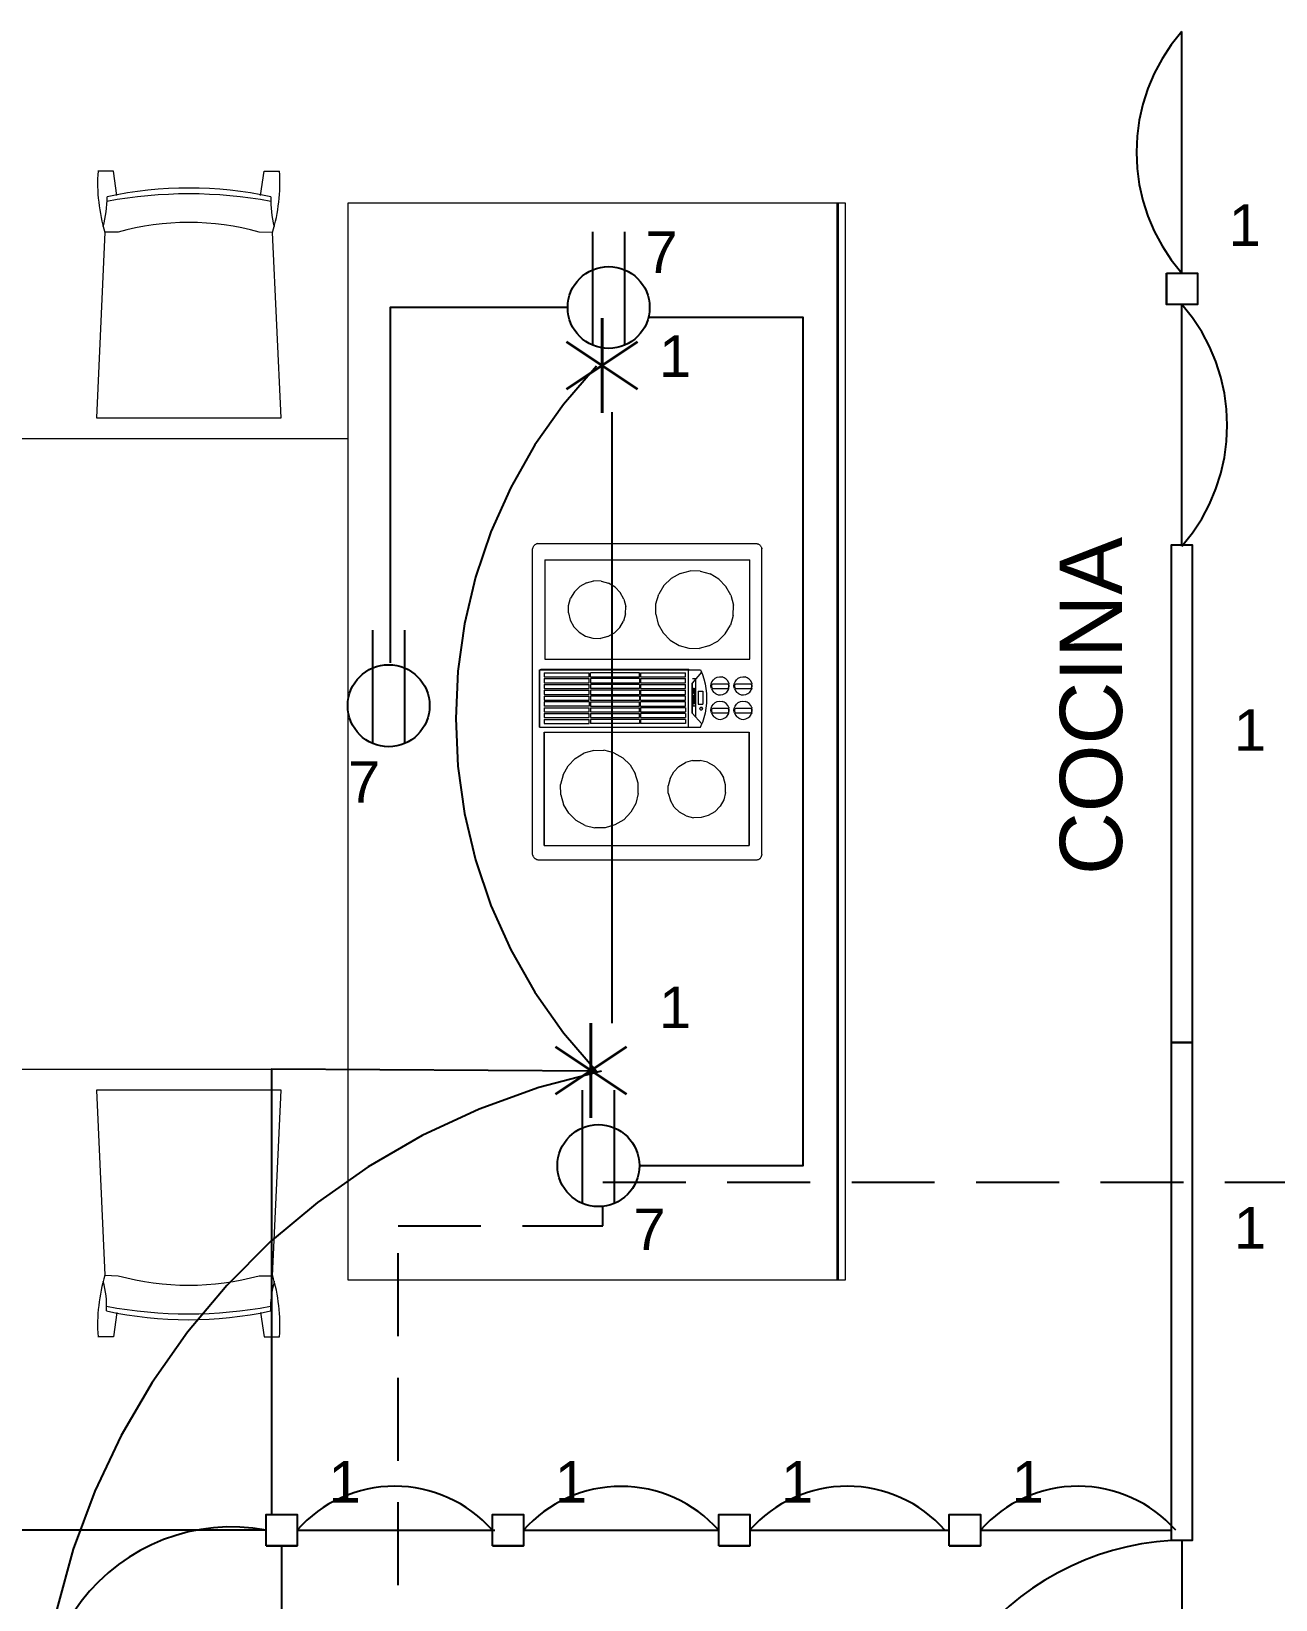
# Model space of a CAD drawing. Header units: inches. Extents: x 131 to 82119, y 71 to 16923.
# Drawn here: x 300.499 to 303.499, y 168.285 to 172.065 of the extents above; entities that cross this region are included whole.
import ezdxf
from ezdxf.enums import TextEntityAlignment as Align

# ---------------------------------------------------------------- set-up
doc = ezdxf.new("R2010")
doc.units = ezdxf.units.IN
doc.header["$MEASUREMENT"] = 0
doc.linetypes.add('HIDDEN', pattern=[9.525, 6.35, -3.175])
doc.linetypes.add('PISO', pattern=[0.3, 0.2, -0.1])
for name, color, linetype in [('Arquitectonico', 253, 'Continuous'), ('LAMPARAS', 20, 'Continuous'), ('Retorno', 5, 'HIDDEN')]:
    doc.layers.add(name, color=color, linetype=linetype)
for name, color, linetype, lineweight in [('DUCTO-PARED O TECHO', 7, 'Continuous', 25), ('DUCTO-PISO', 7, 'PISO', 25), ('G-XREF-____-OTLN', 8, 'Continuous', 18), ('I-FURN-____-OTLN', 30, 'Continuous', 18), ('Q-CASE-____-MCUT', 31, 'Continuous', 35), ('Q-CASE-____-OTLN', 31, 'Continuous', 18), ('SIMBOLOGIA', 150, 'Continuous', 25)]:
    doc.layers.add(name, color=color, linetype=linetype, lineweight=lineweight)
doc.styles.add('Arial_1', font='arial.ttf', dxfattribs={"height": 0.15})
doc.styles.add('ROMANS', font='romans.shx', dxfattribs={"width": 0.625})
doc.styles.get("Standard").update_dxf_attribs({"font": 'arial.ttf'})

# ---------------------------------------------------------------- blocks, each defined once
blk = doc.blocks.new('Encimera sola - Profundidad 1_20-1478788-ARQ-P1')
at = {"layer": 'Q-CASE-____-MCUT'}
blk.add_line((-1.2005, -0.0191), (1.3944, -0.0191), dxfattribs=at)
at = {"layer": 'Q-CASE-____-OTLN'}
for p, q in [((1.3944, 0), (-1.2005, 0)), ((-1.2005, 0), (-1.2005, -1.2)), ((1.3944, -1.2), (1.3944, 0)), ((-1.2005, -1.2), (1.3944, -1.2))]:
    blk.add_line(p, q, dxfattribs=at)
blk = doc.blocks.new('Jenn_Air_-_30quot_Electric_Downdraft_Cooktop_14189 - 30in Designer Line Modular Electric Downdraft Cooktop_dwg-809690-ARQ-P1')
at = {"layer": 'G-XREF-____-OTLN'}
for p, q in [((-0.2086, -2.2294), (-0.2091, -2.2309)), ((-0.2086, -2.2294), (-0.208, -2.2279)), ((-0.2086, -2.2294), (-0.208, -2.2279)), ((-0.208, -2.2279), (-0.2072, -2.2264)), ((-0.208, -2.2279), (-0.2072, -2.2264)), ((-0.2072, -2.2264), (-0.2063, -2.2251)), ((-0.2063, -2.2251), (-0.2072, -2.2264)), ((-0.2052, -2.2239), (-0.2063, -2.2251)), ((-0.2052, -2.2239), (-0.2063, -2.2251)), ((-0.204, -2.2228), (-0.2052, -2.2239)), ((-0.204, -2.2228), (-0.2052, -2.2239)), ((-0.2027, -2.2219), (-0.204, -2.2228)), ((-0.2027, -2.2219), (-0.2013, -2.2211)), ((-0.2013, -2.2211), (-0.1998, -2.2205)), ((-0.1982, -2.2201), (-0.1998, -2.2205)), ((-0.1982, -2.2201), (-0.1966, -2.2198)), ((-0.1966, -2.2198), (0.54, -2.2198)), ((0.54, -2.2198), (0.5416, -2.2201)), ((0.5431, -2.2205), (0.5416, -2.2201)), ((0.5446, -2.2211), (0.5431, -2.2205)), ((0.5446, -2.2211), (0.546, -2.2219)), ((0.546, -2.2219), (0.5474, -2.2228)), ((0.5474, -2.2228), (0.5486, -2.2239)), ((0.5486, -2.2239), (0.5474, -2.2228)), ((0.5486, -2.2239), (0.5496, -2.2251)), ((0.5486, -2.2239), (0.5496, -2.2251)), ((0.5506, -2.2264), (0.5496, -2.2251)), ((0.5506, -2.2264), (0.5496, -2.2251)), ((0.5514, -2.2279), (0.5506, -2.2264)), ((0.5514, -2.2279), (0.5506, -2.2264)), ((0.552, -2.2294), (0.5514, -2.2279)), ((0.5514, -2.2279), (0.552, -2.2294)), ((0.5524, -2.2309), (0.552, -2.2294)), ((-0.2091, -2.2309), (-0.2093, -2.2325)), ((-0.2093, -2.2325), (-0.2093, -2.7612)), ((-0.1751, -2.2476), (0.0979, -2.2476)), ((-0.1751, -2.2476), (-0.1751, -2.7417)), ((0.0979, -2.2476), (0.0979, -2.7417)), ((0.1105, -2.2365), (0.1105, -2.2359)), ((0.1105, -2.2359), (0.2485, -2.2359)), ((0.1105, -2.2359), (0.1105, -2.5958)), ((0.2485, -2.2365), (0.1105, -2.2365)), ((0.119, -2.2475), (0.119, -2.3559)), ((0.129, -2.2475), (0.119, -2.2475)), ((0.129, -2.2475), (0.129, -2.3559)), ((0.143, -2.2475), (0.1331, -2.2475)), ((0.1331, -2.2475), (0.1331, -2.3559)), ((0.143, -2.2475), (0.143, -2.3559)), ((0.157, -2.2475), (0.1471, -2.2475)), ((0.1471, -2.2475), (0.1471, -2.3559)), ((0.157, -2.2475), (0.157, -2.3559)), ((0.1711, -2.2475), (0.1611, -2.2475)), ((0.1611, -2.3559), (0.1611, -2.2475)), ((0.1711, -2.3559), (0.1711, -2.2475)), ((0.1851, -2.2475), (0.1752, -2.2475)), ((0.1752, -2.2475), (0.1752, -2.3559)), ((0.1851, -2.2475), (0.1851, -2.3559)), ((0.1991, -2.2475), (0.1892, -2.2475)), ((0.1892, -2.2475), (0.1892, -2.3559)), ((0.1991, -2.2475), (0.1991, -2.3559)), ((0.2131, -2.2475), (0.2032, -2.2475)), ((0.2032, -2.2475), (0.2032, -2.3559)), ((0.2131, -2.2475), (0.2131, -2.3559)), ((0.2272, -2.2475), (0.2172, -2.2475)), ((0.2172, -2.2475), (0.2172, -2.3559)), ((0.2272, -2.2475), (0.2272, -2.3559)), ((0.2412, -2.2475), (0.2313, -2.2475)), ((0.2313, -2.2475), (0.2313, -2.3559)), ((0.2412, -2.2475), (0.2412, -2.3559)), ((0.2485, -2.2365), (0.2485, -2.2359)), ((0.2485, -2.2359), (0.2485, -2.5958)), ((0.2485, -2.2393), (0.2498, -2.2393)), ((0.2498, -2.2393), (0.2498, -2.5962)), ((0.5138, -2.2492), (0.2737, -2.2492)), ((0.2737, -2.2492), (0.2737, -2.7433)), ((0.5138, -2.2492), (0.2737, -2.2492)), ((0.2737, -2.2492), (0.2737, -2.7433)), ((0.5138, -2.2492), (0.5138, -2.7433)), ((0.5138, -2.2492), (0.5138, -2.7433)), ((0.5527, -2.2325), (0.5524, -2.2309)), ((0.5527, -2.2325), (0.5527, -2.7596)), ((0.3388, -2.3319), (0.3295, -2.3475)), ((0.3519, -2.3193), (0.3388, -2.3319)), ((0.3678, -2.3104), (0.3519, -2.3193)), ((0.3854, -2.306), (0.3678, -2.3104)), ((0.3854, -2.306), (0.4036, -2.3063)), ((0.4036, -2.3063), (0.421, -2.3113)), ((0.4366, -2.3206), (0.421, -2.3113)), ((0.4366, -2.3206), (0.4493, -2.3337)), ((0.4581, -2.3495), (0.4493, -2.3337)), ((0.119, -2.3559), (0.129, -2.3559)), ((0.119, -2.4771), (0.119, -2.3589)), ((0.129, -2.3589), (0.119, -2.3589)), ((0.129, -2.4771), (0.129, -2.3589)), ((0.1331, -2.3559), (0.143, -2.3559)), ((0.143, -2.3589), (0.1331, -2.3589)), ((0.1331, -2.3589), (0.1331, -2.4771)), ((0.143, -2.3589), (0.143, -2.4771)), ((0.1471, -2.3559), (0.157, -2.3559)), ((0.157, -2.3589), (0.1471, -2.3589)), ((0.1471, -2.3589), (0.1471, -2.4771)), ((0.157, -2.3589), (0.157, -2.4771)), ((0.1711, -2.3559), (0.1611, -2.3559)), ((0.1711, -2.3589), (0.1611, -2.3589)), ((0.1611, -2.3589), (0.1611, -2.4771)), ((0.1711, -2.3589), (0.1711, -2.4771)), ((0.1752, -2.3559), (0.1851, -2.3559)), ((0.1851, -2.3589), (0.1752, -2.3589)), ((0.1752, -2.3589), (0.1752, -2.4771)), ((0.1851, -2.4771), (0.1851, -2.3589)), ((0.1892, -2.3559), (0.1991, -2.3559)), ((0.1991, -2.3589), (0.1892, -2.3589)), ((0.1892, -2.3589), (0.1892, -2.4771)), ((0.1991, -2.4771), (0.1991, -2.3589)), ((0.2032, -2.3559), (0.2131, -2.3559)), ((0.2032, -2.4771), (0.2032, -2.3589)), ((0.2131, -2.3589), (0.2032, -2.3589)), ((0.2131, -2.4771), (0.2131, -2.3589)), ((0.2172, -2.3559), (0.2272, -2.3559)), ((0.2272, -2.3589), (0.2172, -2.3589)), ((0.2172, -2.3589), (0.2172, -2.4771)), ((0.2272, -2.4771), (0.2272, -2.3589)), ((0.2313, -2.3559), (0.2412, -2.3559)), ((0.2313, -2.3589), (0.2313, -2.4771)), ((0.2313, -2.3589), (0.2412, -2.3589)), ((0.2412, -2.4771), (0.2412, -2.3589)), ((0.3245, -2.365), (0.3242, -2.3832)), ((0.3295, -2.3475), (0.3245, -2.365)), ((0.4581, -2.3495), (0.4625, -2.3672)), ((0.4622, -2.3853), (0.4625, -2.3672)), ((0.3287, -2.4008), (0.3242, -2.3832)), ((0.3287, -2.4008), (0.3375, -2.4167)), ((0.3501, -2.4297), (0.3375, -2.4167)), ((0.4349, -2.431), (0.4479, -2.4184)), ((0.4479, -2.4184), (0.4573, -2.4028)), ((0.4622, -2.3853), (0.4573, -2.4028)), ((0.3501, -2.4297), (0.3657, -2.439)), ((0.3832, -2.444), (0.3657, -2.439)), ((0.3832, -2.444), (0.4014, -2.4443)), ((0.419, -2.4399), (0.4014, -2.4443)), ((0.419, -2.4399), (0.4349, -2.431)), ((0.129, -2.4771), (0.119, -2.4771)), ((0.119, -2.5881), (0.119, -2.48)), ((0.129, -2.48), (0.119, -2.48)), ((0.129, -2.5881), (0.129, -2.48)), ((0.1331, -2.4771), (0.143, -2.4771)), ((0.143, -2.48), (0.1331, -2.48)), ((0.1331, -2.48), (0.1331, -2.5881)), ((0.143, -2.5881), (0.143, -2.48)), ((0.1471, -2.4771), (0.157, -2.4771)), ((0.157, -2.48), (0.1471, -2.48)), ((0.1471, -2.48), (0.1471, -2.5881)), ((0.157, -2.5881), (0.157, -2.48)), ((0.1611, -2.4771), (0.1711, -2.4771)), ((0.1611, -2.48), (0.1611, -2.5881)), ((0.1611, -2.48), (0.1711, -2.48)), ((0.1711, -2.5881), (0.1711, -2.48)), ((0.1851, -2.4771), (0.1752, -2.4771)), ((0.1752, -2.48), (0.1752, -2.5881)), ((0.1752, -2.48), (0.1851, -2.48)), ((0.1851, -2.5881), (0.1851, -2.48)), ((0.1991, -2.4771), (0.1892, -2.4771)), ((0.1991, -2.48), (0.1892, -2.48)), ((0.1892, -2.48), (0.1892, -2.5881)), ((0.1991, -2.48), (0.1991, -2.5881)), ((0.2131, -2.4771), (0.2032, -2.4771)), ((0.2131, -2.48), (0.2032, -2.48)), ((0.2032, -2.48), (0.2032, -2.5881)), ((0.2131, -2.48), (0.2131, -2.5881)), ((0.2272, -2.4771), (0.2172, -2.4771)), ((0.2272, -2.48), (0.2172, -2.48)), ((0.2172, -2.48), (0.2172, -2.5881)), ((0.2272, -2.48), (0.2272, -2.5881)), ((0.2313, -2.4771), (0.2412, -2.4771)), ((0.2412, -2.48), (0.2313, -2.48)), ((0.2313, -2.48), (0.2313, -2.5881)), ((0.2412, -2.48), (0.2412, -2.5881)), ((0.3588, -2.5226), (0.3373, -2.5346)), ((0.3826, -2.5166), (0.3588, -2.5226)), ((0.3826, -2.5166), (0.4071, -2.517)), ((0.4071, -2.517), (0.4308, -2.5238)), ((0.4518, -2.5364), (0.4308, -2.5238)), ((0.3196, -2.5516), (0.307, -2.5727)), ((0.3373, -2.5346), (0.3196, -2.5516)), ((0.4518, -2.5364), (0.4689, -2.554)), ((0.4809, -2.5755), (0.4689, -2.554)), ((0.1105, -2.5954), (0.1105, -2.5958)), ((0.1105, -2.5958), (0.1105, -2.6248)), ((0.1105, -2.5958), (0.2485, -2.5958)), ((0.118, -2.6278), (0.1442, -2.6046)), ((0.129, -2.5881), (0.119, -2.5881)), ((0.143, -2.5881), (0.1331, -2.5881)), ((0.1341, -2.6054), (0.1344, -2.6054)), ((0.1432, -2.6054), (0.2169, -2.6054)), ((0.1442, -2.6046), (0.2159, -2.6046)), ((0.157, -2.5881), (0.1471, -2.5881)), ((0.1611, -2.5881), (0.1711, -2.5881)), ((0.1615, -2.6062), (0.1678, -2.6062)), ((0.1615, -2.6064), (0.1615, -2.6062)), ((0.1615, -2.6064), (0.1615, -2.6118)), ((0.1615, -2.6064), (0.1678, -2.6064)), ((0.1678, -2.6064), (0.1678, -2.6062)), ((0.1678, -2.6064), (0.1678, -2.6118)), ((0.1684, -2.6062), (0.1684, -2.6061)), ((0.1684, -2.6062), (0.1684, -2.6113)), ((0.1684, -2.6062), (0.1694, -2.6062)), ((0.1694, -2.6062), (0.1694, -2.6061)), ((0.1694, -2.6113), (0.1694, -2.6062)), ((0.1701, -2.6062), (0.1701, -2.6061)), ((0.1701, -2.6062), (0.1701, -2.6117)), ((0.1701, -2.6062), (0.1739, -2.6062)), ((0.1711, -2.6069), (0.1711, -2.6068)), ((0.1711, -2.6069), (0.1711, -2.6093)), ((0.1711, -2.6069), (0.1739, -2.6069)), ((0.1711, -2.6086), (0.1711, -2.6069)), ((0.1739, -2.6062), (0.1739, -2.6061)), ((0.1739, -2.6062), (0.1739, -2.6069)), ((0.1739, -2.6069), (0.1739, -2.6068)), ((0.1746, -2.6062), (0.1746, -2.6061)), ((0.1746, -2.6062), (0.1746, -2.6117)), ((0.1757, -2.6062), (0.1746, -2.6062)), ((0.1752, -2.5881), (0.1851, -2.5881)), ((0.1756, -2.6075), (0.1756, -2.6073)), ((0.1756, -2.6075), (0.1792, -2.6117)), ((0.1756, -2.6075), (0.1756, -2.6117)), ((0.1792, -2.6102), (0.1757, -2.6061)), ((0.1757, -2.6062), (0.1757, -2.6061)), ((0.1757, -2.6062), (0.1792, -2.6104)), ((0.1792, -2.6062), (0.1792, -2.6061)), ((0.1792, -2.6104), (0.1792, -2.6062)), ((0.1802, -2.6062), (0.1792, -2.6062)), ((0.1802, -2.6062), (0.1802, -2.6061)), ((0.1802, -2.6062), (0.1802, -2.6117)), ((0.1809, -2.6062), (0.1809, -2.6061)), ((0.1809, -2.6062), (0.1809, -2.6117)), ((0.182, -2.6062), (0.1809, -2.6062)), ((0.1819, -2.6075), (0.1819, -2.6073)), ((0.1819, -2.6075), (0.1854, -2.6117)), ((0.1819, -2.6075), (0.1819, -2.6117)), ((0.182, -2.6061), (0.1855, -2.6102)), ((0.182, -2.6062), (0.182, -2.6061)), ((0.182, -2.6062), (0.1855, -2.6104)), ((0.1855, -2.6062), (0.1855, -2.6061)), ((0.1855, -2.6104), (0.1855, -2.6062)), ((0.1865, -2.6062), (0.1855, -2.6062)), ((0.1865, -2.6062), (0.1865, -2.6061)), ((0.1865, -2.6062), (0.1865, -2.6117)), ((0.1892, -2.5881), (0.1991, -2.5881)), ((0.1928, -2.6061), (0.1901, -2.6115)), ((0.1928, -2.6062), (0.1901, -2.6117)), ((0.1923, -2.6094), (0.1933, -2.6073)), ((0.1928, -2.6062), (0.1928, -2.6061)), ((0.1928, -2.6062), (0.1937, -2.6062)), ((0.1933, -2.6073), (0.1933, -2.6071)), ((0.1933, -2.6073), (0.1942, -2.6094)), ((0.1964, -2.6115), (0.1937, -2.6061)), ((0.1937, -2.6062), (0.1937, -2.6061)), ((0.1937, -2.6062), (0.1964, -2.6117)), ((0.1968, -2.6062), (0.1968, -2.6061)), ((0.1968, -2.6062), (0.1968, -2.6117)), ((0.1978, -2.6062), (0.1968, -2.6062)), ((0.1978, -2.6062), (0.1978, -2.6061)), ((0.1978, -2.6117), (0.1978, -2.6062)), ((0.1986, -2.6062), (0.1986, -2.6061)), ((0.1986, -2.6062), (0.1986, -2.6117)), ((0.2005, -2.6062), (0.1986, -2.6062)), ((0.1996, -2.6069), (0.1996, -2.6068)), ((0.2007, -2.6069), (0.1996, -2.6069)), ((0.1996, -2.6069), (0.1996, -2.609)), ((0.2005, -2.6062), (0.2005, -2.6061)), ((0.2009, -2.6062), (0.2005, -2.6062)), ((0.2007, -2.6069), (0.2007, -2.6068)), ((0.2007, -2.6069), (0.2013, -2.607)), ((0.2009, -2.6062), (0.2013, -2.6063)), ((0.2017, -2.6063), (0.2013, -2.6063)), ((0.2013, -2.607), (0.2013, -2.6068)), ((0.2013, -2.607), (0.2016, -2.6071)), ((0.2016, -2.6071), (0.2019, -2.6073)), ((0.2017, -2.6063), (0.202, -2.6064)), ((0.2019, -2.6073), (0.2021, -2.6075)), ((0.2023, -2.6065), (0.202, -2.6064)), ((0.2021, -2.6075), (0.2022, -2.6078)), ((0.2022, -2.6081), (0.2021, -2.6084)), ((0.2022, -2.6078), (0.2022, -2.6081)), ((0.2023, -2.6065), (0.2026, -2.6067)), ((0.2026, -2.6067), (0.2029, -2.6069)), ((0.2029, -2.6069), (0.203, -2.6071)), ((0.203, -2.6071), (0.2031, -2.6073)), ((0.2031, -2.6073), (0.2032, -2.6074)), ((0.2032, -2.5881), (0.2131, -2.5881)), ((0.2032, -2.6074), (0.2033, -2.6077)), ((0.2033, -2.608), (0.2033, -2.6077)), ((0.2033, -2.608), (0.2033, -2.6082)), ((0.2426, -2.6272), (0.2159, -2.6046)), ((0.2172, -2.5881), (0.2272, -2.5881)), ((0.2274, -2.6054), (0.2271, -2.6054)), ((0.2274, -2.6054), (0.2274, -2.6134)), ((0.2313, -2.5881), (0.2412, -2.5881)), ((0.2484, -2.5962), (0.2498, -2.5962)), ((0.2485, -2.5958), (0.2485, -2.5954)), ((0.2485, -2.5958), (0.2485, -2.6248)), ((0.3003, -2.5963), (0.2999, -2.6209)), ((0.307, -2.5727), (0.3003, -2.5963)), ((0.4809, -2.5755), (0.4869, -2.5993)), ((0.4865, -2.6239), (0.4869, -2.5993)), ((0.1105, -2.6248), (0.118, -2.6278)), ((0.1215, -2.6292), (0.118, -2.6278)), ((0.1328, -2.6328), (0.1215, -2.6292)), ((0.1443, -2.6356), (0.1328, -2.6328)), ((0.1344, -2.6134), (0.152, -2.6134)), ((0.1559, -2.6376), (0.1443, -2.6356)), ((0.1518, -2.6248), (0.1516, -2.6256)), ((0.1516, -2.6256), (0.1516, -2.6265)), ((0.1516, -2.6265), (0.1518, -2.6273)), ((0.1522, -2.6241), (0.1518, -2.6248)), ((0.1518, -2.6273), (0.1522, -2.628)), ((0.152, -2.6134), (0.2263, -2.6134)), ((0.1522, -2.6241), (0.1528, -2.6236)), ((0.1527, -2.6286), (0.1522, -2.628)), ((0.1527, -2.6286), (0.1535, -2.629)), ((0.1536, -2.6232), (0.1528, -2.6236)), ((0.1535, -2.629), (0.1542, -2.6293)), ((0.1544, -2.623), (0.1536, -2.6232)), ((0.1551, -2.6293), (0.1542, -2.6293)), ((0.1544, -2.623), (0.1552, -2.623)), ((0.1551, -2.6293), (0.1559, -2.6291)), ((0.156, -2.6232), (0.1552, -2.623)), ((0.1559, -2.6291), (0.1566, -2.6287)), ((0.1677, -2.6388), (0.1559, -2.6376)), ((0.1567, -2.6236), (0.156, -2.6232)), ((0.1572, -2.6281), (0.1566, -2.6287)), ((0.1567, -2.6236), (0.1573, -2.6242)), ((0.1572, -2.6281), (0.1576, -2.6274)), ((0.1577, -2.625), (0.1573, -2.6242)), ((0.1576, -2.6274), (0.1579, -2.6266)), ((0.1579, -2.6258), (0.1577, -2.625)), ((0.1579, -2.6258), (0.1579, -2.6266)), ((0.1678, -2.6118), (0.1615, -2.6118)), ((0.1972, -2.6192), (0.1654, -2.6192)), ((0.1654, -2.6192), (0.1654, -2.6303)), ((0.1972, -2.6303), (0.1654, -2.6303)), ((0.1675, -2.6122), (0.1675, -2.612)), ((0.1675, -2.612), (0.1677, -2.612)), ((0.1675, -2.612), (0.1675, -2.6127)), ((0.1675, -2.6122), (0.1677, -2.6122)), ((0.1675, -2.6122), (0.1675, -2.6129)), ((0.1675, -2.6129), (0.1675, -2.6127)), ((0.1675, -2.6127), (0.1679, -2.6127)), ((0.1675, -2.6129), (0.1679, -2.6129)), ((0.1677, -2.612), (0.1679, -2.612)), ((0.1679, -2.6121), (0.1677, -2.6122)), ((0.1795, -2.6392), (0.1677, -2.6388)), ((0.1679, -2.612), (0.1681, -2.6119)), ((0.1681, -2.612), (0.1679, -2.6121)), ((0.1679, -2.6127), (0.1682, -2.6127)), ((0.1682, -2.6128), (0.1679, -2.6129)), ((0.1681, -2.6119), (0.1682, -2.6117)), ((0.1682, -2.6118), (0.1681, -2.612)), ((0.1682, -2.6117), (0.1684, -2.6114)), ((0.1682, -2.6118), (0.1684, -2.6115)), ((0.1682, -2.6127), (0.1684, -2.6126)), ((0.1682, -2.6128), (0.1684, -2.6127)), ((0.1684, -2.6113), (0.1684, -2.6115)), ((0.1684, -2.6126), (0.1687, -2.6124)), ((0.1687, -2.6126), (0.1684, -2.6127)), ((0.1687, -2.6124), (0.1689, -2.6123)), ((0.1689, -2.6124), (0.1687, -2.6126)), ((0.1689, -2.6123), (0.1692, -2.6119)), ((0.1692, -2.6121), (0.1689, -2.6124)), ((0.1692, -2.6119), (0.1693, -2.6117)), ((0.1692, -2.6121), (0.1693, -2.6119)), ((0.1694, -2.6115), (0.1693, -2.6117)), ((0.1693, -2.6119), (0.1694, -2.6117)), ((0.1694, -2.6113), (0.1694, -2.6115)), ((0.1694, -2.6113), (0.1694, -2.6115)), ((0.1694, -2.6115), (0.1694, -2.6117)), ((0.1701, -2.6117), (0.1739, -2.6117)), ((0.1703, -2.6115), (0.1739, -2.6115)), ((0.1711, -2.6086), (0.1711, -2.6084)), ((0.1711, -2.6086), (0.1711, -2.6093)), ((0.1711, -2.6086), (0.1739, -2.6086)), ((0.1711, -2.6093), (0.1711, -2.6091)), ((0.1711, -2.6093), (0.1739, -2.6093)), ((0.1711, -2.6093), (0.1711, -2.611)), ((0.1711, -2.611), (0.1739, -2.611)), ((0.1739, -2.6086), (0.1739, -2.6084)), ((0.1739, -2.6086), (0.1739, -2.6093)), ((0.1739, -2.6093), (0.1739, -2.6091)), ((0.1739, -2.611), (0.1739, -2.6108)), ((0.1739, -2.6117), (0.1739, -2.611)), ((0.1739, -2.6117), (0.1739, -2.6115)), ((0.1746, -2.6117), (0.1756, -2.6117)), ((0.1792, -2.6104), (0.1792, -2.6102)), ((0.1792, -2.6115), (0.1802, -2.6115)), ((0.1792, -2.6117), (0.1802, -2.6117)), ((0.1913, -2.6388), (0.1795, -2.6392)), ((0.1809, -2.6117), (0.1819, -2.6117)), ((0.1854, -2.6115), (0.1865, -2.6115)), ((0.1854, -2.6117), (0.1865, -2.6117)), ((0.1855, -2.6104), (0.1855, -2.6102)), ((0.1873, -2.6092), (0.1873, -2.609)), ((0.1873, -2.6092), (0.1873, -2.6099)), ((0.19, -2.6092), (0.1873, -2.6092)), ((0.1873, -2.6099), (0.1873, -2.6098)), ((0.1894, -2.6099), (0.1873, -2.6099)), ((0.1894, -2.6099), (0.19, -2.6092)), ((0.1894, -2.6099), (0.1894, -2.6098)), ((0.19, -2.6092), (0.19, -2.609)), ((0.1901, -2.6117), (0.1901, -2.6115)), ((0.1901, -2.6115), (0.1912, -2.6115)), ((0.1901, -2.6117), (0.1912, -2.6117)), ((0.192, -2.6101), (0.1912, -2.6117)), ((0.1912, -2.6117), (0.1912, -2.6115)), ((0.2031, -2.6376), (0.1913, -2.6388)), ((0.1945, -2.6101), (0.192, -2.6101)), ((0.1923, -2.6094), (0.1942, -2.6094)), ((0.1945, -2.6101), (0.1953, -2.6117)), ((0.1953, -2.6117), (0.1953, -2.6115)), ((0.1953, -2.6115), (0.1964, -2.6115)), ((0.1964, -2.6117), (0.1953, -2.6117)), ((0.1964, -2.6117), (0.1964, -2.6115)), ((0.1978, -2.6117), (0.1968, -2.6117)), ((0.1972, -2.6192), (0.1972, -2.6303)), ((0.1986, -2.6115), (0.1996, -2.6115)), ((0.1986, -2.6117), (0.1996, -2.6117)), ((0.1996, -2.609), (0.2005, -2.6091)), ((0.2001, -2.6096), (0.1996, -2.6096)), ((0.1996, -2.6117), (0.1996, -2.6096)), ((0.1996, -2.6096), (0.1996, -2.6101)), ((0.1996, -2.6106), (0.1996, -2.6101)), ((0.1996, -2.6106), (0.1996, -2.6111)), ((0.1996, -2.6115), (0.1996, -2.6111)), ((0.1996, -2.6117), (0.1996, -2.6115)), ((0.2001, -2.6096), (0.2001, -2.6095)), ((0.2001, -2.6096), (0.202, -2.6117)), ((0.2005, -2.6091), (0.2005, -2.6089)), ((0.2005, -2.6091), (0.2008, -2.609)), ((0.2008, -2.609), (0.2012, -2.609)), ((0.2016, -2.6089), (0.2012, -2.609)), ((0.2013, -2.6096), (0.2013, -2.6095)), ((0.2032, -2.6115), (0.2013, -2.6095)), ((0.2013, -2.6096), (0.2015, -2.6096)), ((0.2013, -2.6096), (0.2032, -2.6117)), ((0.2015, -2.6096), (0.2019, -2.6095)), ((0.2016, -2.6089), (0.2018, -2.6088)), ((0.2018, -2.6088), (0.202, -2.6086)), ((0.2019, -2.6095), (0.2023, -2.6094)), ((0.2021, -2.6084), (0.202, -2.6086)), ((0.202, -2.6117), (0.202, -2.6115)), ((0.202, -2.6115), (0.2032, -2.6115)), ((0.202, -2.6117), (0.2032, -2.6117)), ((0.2023, -2.6094), (0.2025, -2.6093)), ((0.2025, -2.6093), (0.2027, -2.6092)), ((0.2029, -2.6091), (0.2027, -2.6092)), ((0.203, -2.6089), (0.2029, -2.6091)), ((0.203, -2.6089), (0.2031, -2.6087)), ((0.2032, -2.6085), (0.2031, -2.6087)), ((0.2148, -2.6356), (0.2031, -2.6376)), ((0.2033, -2.6082), (0.2032, -2.6085)), ((0.2032, -2.6117), (0.2032, -2.6115)), ((0.2263, -2.6328), (0.2148, -2.6356)), ((0.2375, -2.6292), (0.2263, -2.6328)), ((0.2426, -2.6272), (0.2375, -2.6292)), ((0.2485, -2.6248), (0.2426, -2.6272)), ((0.3059, -2.6447), (0.2999, -2.6209)), ((0.3059, -2.6447), (0.3178, -2.6662)), ((0.4865, -2.6239), (0.4797, -2.6475)), ((0.1295, -2.6668), (0.129, -2.6725)), ((0.129, -2.6725), (0.13, -2.6781)), ((0.1315, -2.6614), (0.1295, -2.6668)), ((0.13, -2.6781), (0.1324, -2.6833)), ((0.1315, -2.6614), (0.1348, -2.6567)), ((0.1324, -2.6833), (0.1361, -2.6877)), ((0.1392, -2.653), (0.1348, -2.6567)), ((0.1444, -2.6506), (0.1392, -2.653)), ((0.1444, -2.6506), (0.15, -2.6496)), ((0.145, -2.653), (0.1444, -2.6539)), ((0.145, -2.653), (0.1444, -2.6539)), ((0.1444, -2.6539), (0.1444, -2.6894)), ((0.1458, -2.6522), (0.145, -2.653)), ((0.1458, -2.6522), (0.1468, -2.6516)), ((0.1468, -2.6516), (0.1458, -2.6522)), ((0.1468, -2.6516), (0.1478, -2.6511)), ((0.1478, -2.6511), (0.1468, -2.6516)), ((0.1478, -2.6511), (0.1489, -2.6508)), ((0.1478, -2.6511), (0.1489, -2.6508)), ((0.1489, -2.6508), (0.15, -2.6507)), ((0.15, -2.6507), (0.1489, -2.6508)), ((0.15, -2.6496), (0.1557, -2.6501)), ((0.15, -2.6507), (0.1512, -2.6508)), ((0.15, -2.6507), (0.1512, -2.6508)), ((0.1523, -2.6511), (0.1512, -2.6508)), ((0.1523, -2.6511), (0.1512, -2.6508)), ((0.1523, -2.6511), (0.1533, -2.6516)), ((0.1523, -2.6511), (0.1533, -2.6516)), ((0.1533, -2.6516), (0.1542, -2.6522)), ((0.1542, -2.6522), (0.1533, -2.6516)), ((0.1542, -2.6522), (0.155, -2.653)), ((0.1557, -2.6539), (0.155, -2.653)), ((0.1557, -2.6539), (0.155, -2.653)), ((0.1557, -2.6501), (0.1611, -2.6521)), ((0.1557, -2.6539), (0.1557, -2.6894)), ((0.1611, -2.6521), (0.1658, -2.6554)), ((0.1658, -2.6554), (0.1695, -2.6598)), ((0.1671, -2.6864), (0.1704, -2.6817)), ((0.1695, -2.6598), (0.1719, -2.665)), ((0.1704, -2.6817), (0.1724, -2.6763)), ((0.1719, -2.665), (0.1729, -2.6706)), ((0.1729, -2.6706), (0.1724, -2.6763)), ((0.1883, -2.6668), (0.1878, -2.6725)), ((0.1878, -2.6725), (0.1888, -2.6781)), ((0.1902, -2.6614), (0.1883, -2.6668)), ((0.1888, -2.6781), (0.1912, -2.6833)), ((0.1902, -2.6614), (0.1935, -2.6567)), ((0.1912, -2.6833), (0.1949, -2.6877)), ((0.1979, -2.653), (0.1935, -2.6567)), ((0.2031, -2.6506), (0.1979, -2.653)), ((0.2031, -2.6506), (0.2087, -2.6496)), ((0.2038, -2.653), (0.2031, -2.6539)), ((0.2038, -2.653), (0.2031, -2.6539)), ((0.2031, -2.6539), (0.2031, -2.6894)), ((0.2046, -2.6522), (0.2038, -2.653)), ((0.2046, -2.6522), (0.2055, -2.6516)), ((0.2055, -2.6516), (0.2046, -2.6522)), ((0.2055, -2.6516), (0.2066, -2.6511)), ((0.2066, -2.6511), (0.2055, -2.6516)), ((0.2066, -2.6511), (0.2076, -2.6508)), ((0.2066, -2.6511), (0.2076, -2.6508)), ((0.2076, -2.6508), (0.2088, -2.6507)), ((0.2088, -2.6507), (0.2076, -2.6508)), ((0.2087, -2.6496), (0.2144, -2.6501)), ((0.2088, -2.6507), (0.2099, -2.6508)), ((0.2088, -2.6507), (0.2099, -2.6508)), ((0.211, -2.6511), (0.2099, -2.6508)), ((0.211, -2.6511), (0.2099, -2.6508)), ((0.211, -2.6511), (0.212, -2.6516)), ((0.211, -2.6511), (0.212, -2.6516)), ((0.212, -2.6516), (0.213, -2.6522)), ((0.213, -2.6522), (0.212, -2.6516)), ((0.213, -2.6522), (0.2138, -2.653)), ((0.2144, -2.6539), (0.2138, -2.653)), ((0.2144, -2.6539), (0.2138, -2.653)), ((0.2144, -2.6501), (0.2198, -2.6521)), ((0.2144, -2.6539), (0.2144, -2.6894)), ((0.2198, -2.6521), (0.2245, -2.6554)), ((0.2245, -2.6554), (0.2282, -2.6598)), ((0.2258, -2.6864), (0.2291, -2.6817)), ((0.2282, -2.6598), (0.2306, -2.665)), ((0.2291, -2.6817), (0.2311, -2.6763)), ((0.2306, -2.665), (0.2316, -2.6706)), ((0.2316, -2.6706), (0.2311, -2.6763)), ((0.3349, -2.6839), (0.3178, -2.6662)), ((0.4495, -2.6857), (0.4671, -2.6686)), ((0.4671, -2.6686), (0.4797, -2.6475)), ((0.1315, -2.717), (0.1295, -2.7223)), ((0.1315, -2.717), (0.1348, -2.7123)), ((0.1392, -2.7086), (0.1348, -2.7123)), ((0.1361, -2.6877), (0.1408, -2.691)), ((0.1444, -2.7062), (0.1392, -2.7086)), ((0.1444, -2.6923), (0.1408, -2.691)), ((0.1444, -2.6894), (0.145, -2.6904)), ((0.1444, -2.6894), (0.145, -2.6904)), ((0.1444, -2.6923), (0.1462, -2.693)), ((0.1444, -2.7062), (0.15, -2.7052)), ((0.145, -2.7086), (0.1444, -2.7095)), ((0.145, -2.7086), (0.1444, -2.7095)), ((0.1444, -2.7095), (0.1444, -2.745)), ((0.145, -2.6904), (0.1458, -2.6912)), ((0.1458, -2.7078), (0.145, -2.7086)), ((0.1458, -2.6912), (0.1467, -2.6919)), ((0.1458, -2.6912), (0.1467, -2.6919)), ((0.1458, -2.7078), (0.1468, -2.7071)), ((0.1468, -2.7071), (0.1458, -2.7078)), ((0.1462, -2.693), (0.1519, -2.6935)), ((0.1467, -2.6919), (0.1478, -2.6924)), ((0.1478, -2.6924), (0.1467, -2.6919)), ((0.1468, -2.7071), (0.1478, -2.7067)), ((0.1478, -2.7067), (0.1468, -2.7071)), ((0.1478, -2.6924), (0.1489, -2.6927)), ((0.1478, -2.6924), (0.1489, -2.6927)), ((0.1478, -2.7067), (0.1489, -2.7064)), ((0.1478, -2.7067), (0.1489, -2.7064)), ((0.15, -2.6928), (0.1489, -2.6927)), ((0.1489, -2.6927), (0.15, -2.6928)), ((0.1489, -2.7064), (0.15, -2.7063)), ((0.15, -2.7063), (0.1489, -2.7064)), ((0.15, -2.6928), (0.1512, -2.6927)), ((0.1512, -2.6927), (0.15, -2.6928)), ((0.15, -2.7052), (0.1557, -2.7057)), ((0.15, -2.7063), (0.1512, -2.7064)), ((0.15, -2.7063), (0.1512, -2.7064)), ((0.1523, -2.6924), (0.1512, -2.6927)), ((0.1512, -2.6927), (0.1523, -2.6924)), ((0.1523, -2.7067), (0.1512, -2.7064)), ((0.1523, -2.7067), (0.1512, -2.7064)), ((0.1519, -2.6935), (0.1557, -2.6928)), ((0.1523, -2.6924), (0.1533, -2.6919)), ((0.1523, -2.6924), (0.1533, -2.6919)), ((0.1523, -2.7067), (0.1533, -2.7071)), ((0.1523, -2.7067), (0.1533, -2.7071)), ((0.1533, -2.6919), (0.1543, -2.6912)), ((0.1543, -2.6912), (0.1533, -2.6919)), ((0.1533, -2.7071), (0.1542, -2.7078)), ((0.1542, -2.7078), (0.1533, -2.7071)), ((0.1542, -2.7078), (0.155, -2.7086)), ((0.1543, -2.6912), (0.1551, -2.6904)), ((0.1557, -2.7095), (0.155, -2.7086)), ((0.1557, -2.7095), (0.155, -2.7086)), ((0.1557, -2.6894), (0.1551, -2.6904)), ((0.1575, -2.6925), (0.1557, -2.6928)), ((0.1557, -2.7057), (0.1611, -2.7077)), ((0.1557, -2.7095), (0.1557, -2.745)), ((0.1575, -2.6925), (0.1627, -2.6901)), ((0.1611, -2.7077), (0.1658, -2.7109)), ((0.1627, -2.6901), (0.1671, -2.6864)), ((0.1658, -2.7109), (0.1695, -2.7153)), ((0.1695, -2.7153), (0.1719, -2.7205)), ((0.1719, -2.7205), (0.1729, -2.7262)), ((0.1902, -2.717), (0.1883, -2.7223)), ((0.1902, -2.717), (0.1935, -2.7123)), ((0.1979, -2.7086), (0.1935, -2.7123)), ((0.1949, -2.6877), (0.1995, -2.691)), ((0.2031, -2.7062), (0.1979, -2.7086)), ((0.2031, -2.6923), (0.1995, -2.691)), ((0.2031, -2.6894), (0.2037, -2.6904)), ((0.2031, -2.6894), (0.2037, -2.6904)), ((0.2031, -2.6923), (0.2049, -2.693)), ((0.2031, -2.7062), (0.2087, -2.7052)), ((0.2038, -2.7086), (0.2031, -2.7095)), ((0.2038, -2.7086), (0.2031, -2.7095)), ((0.2031, -2.7095), (0.2031, -2.745)), ((0.2037, -2.6904), (0.2045, -2.6912)), ((0.2046, -2.7078), (0.2038, -2.7086)), ((0.2045, -2.6912), (0.2055, -2.6919)), ((0.2045, -2.6912), (0.2055, -2.6919)), ((0.2046, -2.7078), (0.2055, -2.7071)), ((0.2055, -2.7071), (0.2046, -2.7078)), ((0.2049, -2.693), (0.2106, -2.6935)), ((0.2055, -2.6919), (0.2065, -2.6924)), ((0.2065, -2.6924), (0.2055, -2.6919)), ((0.2055, -2.7071), (0.2066, -2.7067)), ((0.2066, -2.7067), (0.2055, -2.7071)), ((0.2065, -2.6924), (0.2076, -2.6927)), ((0.2065, -2.6924), (0.2076, -2.6927)), ((0.2066, -2.7067), (0.2076, -2.7064)), ((0.2066, -2.7067), (0.2076, -2.7064)), ((0.2088, -2.6928), (0.2076, -2.6927)), ((0.2076, -2.6927), (0.2088, -2.6928)), ((0.2076, -2.7064), (0.2088, -2.7063)), ((0.2088, -2.7063), (0.2076, -2.7064)), ((0.2087, -2.7052), (0.2144, -2.7057)), ((0.2088, -2.6928), (0.2099, -2.6927)), ((0.2099, -2.6927), (0.2088, -2.6928)), ((0.2088, -2.7063), (0.2099, -2.7064)), ((0.2088, -2.7063), (0.2099, -2.7064)), ((0.211, -2.6924), (0.2099, -2.6927)), ((0.2099, -2.6927), (0.211, -2.6924)), ((0.211, -2.7067), (0.2099, -2.7064)), ((0.211, -2.7067), (0.2099, -2.7064)), ((0.2106, -2.6935), (0.2144, -2.6928)), ((0.211, -2.6924), (0.2121, -2.6919)), ((0.211, -2.6924), (0.2121, -2.6919)), ((0.211, -2.7067), (0.212, -2.7071)), ((0.211, -2.7067), (0.212, -2.7071)), ((0.212, -2.7071), (0.213, -2.7078)), ((0.213, -2.7078), (0.212, -2.7071)), ((0.2121, -2.6919), (0.213, -2.6912)), ((0.213, -2.6912), (0.2121, -2.6919)), ((0.213, -2.6912), (0.2138, -2.6904)), ((0.213, -2.7078), (0.2138, -2.7086)), ((0.2144, -2.6894), (0.2138, -2.6904)), ((0.2144, -2.7095), (0.2138, -2.7086)), ((0.2144, -2.7095), (0.2138, -2.7086)), ((0.2163, -2.6925), (0.2144, -2.6928)), ((0.2144, -2.7057), (0.2198, -2.7077)), ((0.2144, -2.7095), (0.2144, -2.745)), ((0.2163, -2.6925), (0.2215, -2.6901)), ((0.2198, -2.7077), (0.2245, -2.7109)), ((0.2215, -2.6901), (0.2258, -2.6864)), ((0.2245, -2.7109), (0.2282, -2.7153)), ((0.2282, -2.7153), (0.2306, -2.7205)), ((0.2306, -2.7205), (0.2316, -2.7262)), ((0.3349, -2.6839), (0.356, -2.6965)), ((0.3796, -2.7032), (0.356, -2.6965)), ((0.3796, -2.7032), (0.4042, -2.7036)), ((0.428, -2.6976), (0.4042, -2.7036)), ((0.428, -2.6976), (0.4495, -2.6857)), ((0.0979, -2.7417), (-0.1751, -2.7417)), ((0.1295, -2.7223), (0.129, -2.7281)), ((0.129, -2.7281), (0.13, -2.7337)), ((0.13, -2.7337), (0.1324, -2.7389)), ((0.1324, -2.7389), (0.1361, -2.7433)), ((0.1361, -2.7433), (0.1408, -2.7466)), ((0.1444, -2.7479), (0.1408, -2.7466)), ((0.1444, -2.745), (0.145, -2.746)), ((0.1444, -2.745), (0.145, -2.746)), ((0.1444, -2.7479), (0.1462, -2.7485)), ((0.145, -2.746), (0.1458, -2.7468)), ((0.1458, -2.7468), (0.1467, -2.7474)), ((0.1458, -2.7468), (0.1467, -2.7474)), ((0.1462, -2.7485), (0.1519, -2.749)), ((0.1467, -2.7474), (0.1478, -2.7479)), ((0.1478, -2.7479), (0.1467, -2.7474)), ((0.1478, -2.7479), (0.1489, -2.7482)), ((0.1478, -2.7479), (0.1489, -2.7482)), ((0.15, -2.7484), (0.1489, -2.7482)), ((0.1489, -2.7482), (0.15, -2.7484)), ((0.15, -2.7484), (0.1512, -2.7482)), ((0.1512, -2.7482), (0.15, -2.7484)), ((0.1523, -2.7479), (0.1512, -2.7482)), ((0.1512, -2.7482), (0.1523, -2.7479)), ((0.1519, -2.749), (0.1557, -2.7484)), ((0.1523, -2.7479), (0.1533, -2.7474)), ((0.1523, -2.7479), (0.1533, -2.7474)), ((0.1533, -2.7474), (0.1543, -2.7468)), ((0.1543, -2.7468), (0.1533, -2.7474)), ((0.1543, -2.7468), (0.1551, -2.746)), ((0.1557, -2.745), (0.1551, -2.746)), ((0.1575, -2.748), (0.1557, -2.7484)), ((0.1575, -2.748), (0.1627, -2.7456)), ((0.1627, -2.7456), (0.1671, -2.7419)), ((0.1671, -2.7419), (0.1704, -2.7372)), ((0.1704, -2.7372), (0.1724, -2.7319)), ((0.1729, -2.7262), (0.1724, -2.7319)), ((0.1883, -2.7223), (0.1878, -2.7281)), ((0.1878, -2.7281), (0.1888, -2.7337)), ((0.1888, -2.7337), (0.1912, -2.7389)), ((0.1912, -2.7389), (0.1949, -2.7433)), ((0.1949, -2.7433), (0.1995, -2.7466)), ((0.2031, -2.7479), (0.1995, -2.7466)), ((0.2031, -2.745), (0.2037, -2.746)), ((0.2031, -2.745), (0.2037, -2.746)), ((0.2031, -2.7479), (0.2049, -2.7485)), ((0.2037, -2.746), (0.2045, -2.7468)), ((0.2045, -2.7468), (0.2055, -2.7474)), ((0.2045, -2.7468), (0.2055, -2.7474)), ((0.2049, -2.7485), (0.2106, -2.749)), ((0.2055, -2.7474), (0.2065, -2.7479)), ((0.2065, -2.7479), (0.2055, -2.7474)), ((0.2065, -2.7479), (0.2076, -2.7482)), ((0.2065, -2.7479), (0.2076, -2.7482)), ((0.2088, -2.7484), (0.2076, -2.7482)), ((0.2076, -2.7482), (0.2088, -2.7484)), ((0.2088, -2.7484), (0.2099, -2.7482)), ((0.2099, -2.7482), (0.2088, -2.7484)), ((0.211, -2.7479), (0.2099, -2.7482)), ((0.2099, -2.7482), (0.211, -2.7479)), ((0.2106, -2.749), (0.2144, -2.7484)), ((0.211, -2.7479), (0.2121, -2.7474)), ((0.211, -2.7479), (0.2121, -2.7474)), ((0.2121, -2.7474), (0.213, -2.7468)), ((0.213, -2.7468), (0.2121, -2.7474)), ((0.213, -2.7468), (0.2138, -2.746)), ((0.2144, -2.745), (0.2138, -2.746)), ((0.2163, -2.748), (0.2144, -2.7484)), ((0.2163, -2.748), (0.2215, -2.7456)), ((0.2215, -2.7456), (0.2258, -2.7419)), ((0.2258, -2.7419), (0.2291, -2.7372)), ((0.2291, -2.7372), (0.2311, -2.7319)), ((0.2316, -2.7262), (0.2311, -2.7319)), ((0.2737, -2.7433), (0.5138, -2.7433)), ((0.2737, -2.7433), (0.5138, -2.7433)), ((-0.2093, -2.7612), (-0.209, -2.7627)), ((-0.209, -2.7627), (-0.2086, -2.7641)), ((-0.2086, -2.7641), (-0.2079, -2.7655)), ((-0.2086, -2.7641), (-0.2079, -2.7655)), ((-0.2079, -2.7655), (-0.2071, -2.7668)), ((-0.2079, -2.7655), (-0.2071, -2.7668)), ((-0.2062, -2.768), (-0.2071, -2.7668)), ((-0.2071, -2.7668), (-0.2062, -2.768)), ((-0.2051, -2.7691), (-0.2062, -2.768)), ((-0.2051, -2.7691), (-0.2062, -2.768)), ((-0.2039, -2.77), (-0.2051, -2.7691)), ((-0.2039, -2.77), (-0.2051, -2.7691)), ((-0.2025, -2.7708), (-0.2039, -2.77)), ((-0.2025, -2.7708), (-0.2011, -2.7714)), ((-0.2011, -2.7714), (-0.1997, -2.7719)), ((-0.1997, -2.7719), (-0.1982, -2.7722)), ((-0.1966, -2.7723), (-0.1982, -2.7722)), ((-0.1966, -2.7723), (0.54, -2.7723)), ((0.5416, -2.772), (0.54, -2.7723)), ((0.54, -2.7723), (0.5416, -2.772)), ((0.5431, -2.7716), (0.5416, -2.772)), ((0.5431, -2.7716), (0.5416, -2.772)), ((0.5446, -2.7709), (0.5431, -2.7716)), ((0.5446, -2.7709), (0.546, -2.7702)), ((0.546, -2.7702), (0.5474, -2.7692)), ((0.5486, -2.7682), (0.5474, -2.7692)), ((0.5486, -2.7682), (0.5474, -2.7692)), ((0.5486, -2.7682), (0.5496, -2.767)), ((0.5486, -2.7682), (0.5496, -2.767)), ((0.5506, -2.7656), (0.5496, -2.767)), ((0.5506, -2.7656), (0.5496, -2.767)), ((0.5514, -2.7642), (0.5506, -2.7656)), ((0.5514, -2.7642), (0.5506, -2.7656)), ((0.5514, -2.7642), (0.552, -2.7627)), ((0.552, -2.7627), (0.5514, -2.7642)), ((0.5524, -2.7612), (0.552, -2.7627)), ((0.5527, -2.7596), (0.5524, -2.7612))]:
    blk.add_line(p, q, dxfattribs=at)
blk = doc.blocks.new('Jenn_Air_-_30quot_Electric_Downdraft_Cooktop_14189 - 30in Designer Line Modular Electric Downdraft Cooktop - LEFT BURNERS_dwg-809688-ARQ-P1')
at = {"layer": 'G-XREF-____-OTLN'}
for p, q in [((0.0979, -2.2476), (-0.1751, -2.2476)), ((-0.1751, -2.2476), (-0.1751, -2.7417)), ((0.0979, -2.2476), (0.0979, -2.7417)), ((-0.0975, -2.307), (-0.0764, -2.2944)), ((-0.0528, -2.2876), (-0.0764, -2.2944)), ((-0.0528, -2.2876), (-0.0282, -2.2873)), ((-0.0044, -2.2932), (-0.0282, -2.2873)), ((-0.0044, -2.2932), (0.0171, -2.3052)), ((0.0171, -2.3052), (0.0347, -2.3223)), ((-0.1265, -2.3461), (-0.1146, -2.3246)), ((-0.0975, -2.307), (-0.1146, -2.3246)), ((0.0347, -2.3223), (0.0474, -2.3434)), ((0.0541, -2.367), (0.0474, -2.3434)), ((-0.1265, -2.3461), (-0.1325, -2.3699)), ((-0.1321, -2.3945), (-0.1325, -2.3699)), ((0.0541, -2.367), (0.0545, -2.3915)), ((-0.1254, -2.4181), (-0.1321, -2.3945)), ((-0.1128, -2.4392), (-0.1254, -2.4181)), ((0.0485, -2.4154), (0.0365, -2.4368)), ((0.0485, -2.4154), (0.0545, -2.3915)), ((-0.0951, -2.4563), (-0.1128, -2.4392)), ((-0.0736, -2.4682), (-0.0951, -2.4563)), ((0.0195, -2.4545), (-0.0016, -2.4671)), ((0.0195, -2.4545), (0.0365, -2.4368)), ((-0.0498, -2.4742), (-0.0736, -2.4682)), ((-0.0498, -2.4742), (-0.0252, -2.4738)), ((-0.0252, -2.4738), (-0.0016, -2.4671)), ((-0.0823, -2.5611), (-0.0949, -2.5742)), ((-0.0823, -2.5611), (-0.0667, -2.5518)), ((-0.0492, -2.5468), (-0.0667, -2.5518)), ((-0.0492, -2.5468), (-0.031, -2.5465)), ((-0.0134, -2.551), (-0.031, -2.5465)), ((-0.0134, -2.551), (0.0025, -2.5598)), ((0.0025, -2.5598), (0.0155, -2.5724)), ((-0.1037, -2.5901), (-0.1082, -2.6077)), ((-0.1079, -2.6259), (-0.1082, -2.6077)), ((-0.1037, -2.5901), (-0.0949, -2.5742)), ((0.0155, -2.5724), (0.0249, -2.588)), ((0.0298, -2.6055), (0.0249, -2.588)), ((0.0298, -2.6055), (0.0301, -2.6237)), ((-0.1029, -2.6433), (-0.1079, -2.6259)), ((-0.0936, -2.6589), (-0.1029, -2.6433)), ((0.0257, -2.6413), (0.0169, -2.6572)), ((0.0257, -2.6413), (0.0301, -2.6237)), ((-0.0805, -2.6716), (-0.0936, -2.6589)), ((-0.0646, -2.6804), (-0.0805, -2.6716)), ((-0.047, -2.6848), (-0.0646, -2.6804)), ((-0.0288, -2.6845), (-0.0114, -2.6796)), ((0.0042, -2.6702), (-0.0114, -2.6796)), ((0.0042, -2.6702), (0.0169, -2.6572)), ((-0.047, -2.6848), (-0.0288, -2.6845)), ((-0.1751, -2.7417), (0.0979, -2.7417))]:
    blk.add_line(p, q, dxfattribs=at)
blk = doc.blocks.new('Jenn_Air_-_30quot_Electric_Downdraft_Cooktop_14189 - Jenn_Air_-_30quot_Electric_Downdraft_Cooktop_14189-809695-ARQ-P1')
for name in ['Jenn_Air_-_30quot_Electric_Downdraft_Cooktop_14189 - 30in Designer Line Modular Electric Downdraft Cooktop_dwg-809690-ARQ-P1', 'Jenn_Air_-_30quot_Electric_Downdraft_Cooktop_14189 - 30in Designer Line Modular Electric Downdraft Cooktop - LEFT BURNERS_dwg-809688-ARQ-P1']:
    blk.add_blockref(name, (-0.1717, 2.496))
blk = doc.blocks.new('Mesa - Madera - 1_52 x 0_82-1697940-ARQ-P1')
at = {"layer": 'I-FURN-____-OTLN'}
for p, q in [((-0.7447, 0.4491), (-0.7447, -0.3709)), ((0.7753, 0.4491), (-0.7447, 0.4491)), ((0.7753, -0.3709), (0.7753, 0.4491))]:
    blk.add_line(p, q, dxfattribs=at)
blk = doc.blocks.new('Silla - Madera _2_ - Modelo base-1698895-ARQ-P1')
at = {"layer": 'I-FURN-____-OTLN'}
for p, q in [((-0.1817, 0.5945), (-0.2188, 0.5945)), ((-0.1733, 0.5358), (-0.1817, 0.5945)), ((0.1733, 0.5358), (0.1817, 0.5945)), ((0.1817, 0.5945), (0.2188, 0.5945)), ((-0.2021, 0.4475), (-0.2226, 0)), ((-0.1701, 0.4475), (-0.2021, 0.4475)), ((0.2021, 0.4462), (0.1701, 0.4475)), ((0.2226, 0), (0.2021, 0.4462)), ((-0.2226, 0), (0.2226, 0))]:
    blk.add_line(p, q, dxfattribs=at)
for centre, radius, start, end in [((0.1956, 0.5659), 0.4153, 176.0481, 196.7487), ((-0.1956, 0.5659), 0.4153, 343.2517, 3.9519), ((-0.4851, 0.5335), 0.2883, 345.3417, 359.7963), ((0.0004, -0.5384), 1.0779, 79.4443, 100.5557), ((0.0007, -0.3805), 0.9341, 77.7936, 102.2064), ((0.4208, 0.5206), 0.2229, 176.9573, 195.6419), ((0, -0.17), 0.6405, 74.5948, 105.4052)]:
    blk.add_arc(centre, radius, start, end, dxfattribs=at)
blk = doc.blocks.new('TOMA')
at = {"layer": 'SIMBOLOGIA'}
for p, q in [((-0.0301, 0.2165), (-0.0301, 0.0062)), ((0.0294, 0.2165), (0.0294, 0.1463)), ((0.0294, 0.1463), (0.0294, 0.0059))]:
    blk.add_line(p, q, dxfattribs=at)
blk.add_circle((0, 0.0761), 0.0761, dxfattribs=at)

msp = doc.modelspace()

# ---------------------------------------------------------------- linework, layer by layer
at = {"layer": 'DUCTO-PARED O TECHO'}
for points in [[(303.2729, 171.4819), (303.2729, 172.065)], [(301.7921, 171.3994), (301.3639, 171.3994), (301.3639, 170.543)], [(303.2729, 170.8238), (303.2729, 171.4069)], [(301.9649, 169.331), (302.3598, 169.331), (302.3598, 171.3752), (301.9868, 171.3752)], [(301.8989, 171.1472), (301.8989, 169.6742)], [(301.862, 169.5588), (301.0784, 169.5632), (301.0784, 168.4899)], [(301.0651, 168.4525), (298.9571, 168.4525)], [(301.1397, 168.4525), (301.6164, 168.4525)], [(301.6852, 168.452), (302.158, 168.452)], [(302.2308, 168.4525), (302.7085, 168.4525)], [(302.7871, 168.4525), (303.2479, 168.4525)], [(300.6141, 167.9495), (301.1026, 167.9495), (301.1026, 168.415)], [(303.2729, 168.4275), (303.2729, 167.6203)]]:
    msp.add_lwpolyline(points, dxfattribs=at)
at = {"layer": 'DUCTO-PISO'}
for points in [[(301.8768, 169.291), (304.1331, 169.291), (304.1331, 170.396)], [(301.0791, 166.9266), (301.0791, 167.7198), (301.3831, 167.7198), (301.3831, 169.186), (301.8768, 169.186), (301.8768, 169.2328)]]:
    msp.add_lwpolyline(points, dxfattribs=at)
at = {"layer": 'LAMPARAS'}
for p, q in [((303.2355, 171.4819), (303.2355, 171.4069)), ((301.0651, 168.415), (301.1401, 168.415)), ((301.6106, 168.415), (301.6856, 168.415)), ((302.1562, 168.415), (302.2312, 168.415)), ((302.7121, 168.415), (302.7871, 168.415))]:
    msp.add_line(p, q, dxfattribs=at)
for points in [[(303.2355, 171.4819), (303.3103, 171.4819), (303.3103, 171.4069), (303.2355, 171.4069)], [(303.2479, 169.6275), (303.2479, 170.8275), (303.2979, 170.8275), (303.2979, 169.6275)], [(303.2479, 168.4275), (303.2479, 169.6275), (303.2979, 169.6275), (303.2979, 168.4275)], [(301.0651, 168.415), (301.0651, 168.4899), (301.1401, 168.4899), (301.1401, 168.415)], [(301.6106, 168.415), (301.6106, 168.4899), (301.6856, 168.4899), (301.6856, 168.415)], [(302.1562, 168.415), (302.1562, 168.4899), (302.2312, 168.4899), (302.2312, 168.415)], [(302.7121, 168.415), (302.7121, 168.4899), (302.7871, 168.4899), (302.7871, 168.415)]]:
    msp.add_lwpolyline(points, close=True, dxfattribs=at)
at = {"layer": 'Retorno'}
for centre, radius, start, end in [((303.6067, 171.7734), 0.4432, 138.8649, 221.1351), ((302.9391, 171.1154), 0.4432, 318.8649, 41.1351), ((302.7545, 170.4085), 1.2323, 136.4081, 223.5919), ((302.234, 167.8806), 1.7165, 102.1235, 182.5489), ((301.3751, 168.2434), 0.3149, 41.5976, 138.4028), ((301.9207, 168.243), 0.3149, 41.5976, 138.4028), ((302.4663, 168.2434), 0.3149, 41.5976, 138.4028), ((303.0226, 168.2434), 0.3149, 41.5976, 138.4028), ((300.9816, 168.0054), 0.4548, 79.4239, 206.2515), ((303.2869, 167.7665), 0.6621, 93.3745, 192.7576)]:
    msp.add_arc(centre, radius, start, end, dxfattribs=at)

# ---------------------------------------------------------------- block references
at = {"layer": 'Arquitectonico'}
msp.add_blockref('Silla - Madera _2_ - Modelo base-1698895-ARQ-P1', (300.8785, 171.1338), dxfattribs=at)
for name, p, rotation in [('Encimera sola - Profundidad 1_20-1478788-ARQ-P1', (302.4619, 170.4502), 270.0000000000004), ('Mesa - Madera - 1_52 x 0_82-1697940-ARQ-P1', (300.891, 170.3079), 90.0000000000002), ('Jenn_Air_-_30quot_Electric_Downdraft_Cooktop_14189 - Jenn_Air_-_30quot_Electric_Downdraft_Cooktop_14189-809695-ARQ-P1', (301.9839, 170.4494), 90.00000000000001), ('Silla - Madera _2_ - Modelo base-1698895-ARQ-P1', (300.8785, 169.5132), 180)]:
    msp.add_blockref(name, p, dxfattribs=dict(at, rotation=rotation))
at = {"layer": 'SIMBOLOGIA', "xscale": 1.29829461337991, "yscale": 1.29829461337991, "zscale": 1.29829461337991}
for p in [(301.8909, 171.3006), (301.3605, 170.3408), (301.8661, 169.2322)]:
    msp.add_blockref('TOMA', p, dxfattribs=at)

# ---------------------------------------------------------------- texts
for s, p in [('1', (303.4247, 171.548)), ('7', (302.0184, 171.4827)), ('1', (302.0513, 171.232)), ('1', (303.4372, 170.3311)), ('7', (301.301, 170.2057)), ('1', (302.0513, 169.6624)), ('7', (301.9893, 169.1274)), ('1', (303.4372, 169.1311)), ('1', (301.2543, 168.5187)), ('1', (301.7999, 168.5187)), ('1', (302.3454, 168.5187)), ('1', (302.9013, 168.5187))]:
    msp.add_text(s, height=0.1).set_placement(p, align=Align.CENTER)
at = {"layer": 'Arquitectonico', "insert": (302.9786, 170.0316), "char_height": 0.15, "width": 1.004114, "attachment_point": 1, "rotation": 90, "style": 'Arial_1'}
msp.add_mtext('COCINA', dxfattribs=at)
at = {"layer": 'LAMPARAS', "style": 'ROMANS'}
for p in [(301.7383, 170.9742), (301.7383, 170.9742), (301.7111, 169.2749)]:
    msp.add_text('*', height=0.3993, dxfattribs=at).set_placement(p)

doc.saveas('drawing.dxf')
